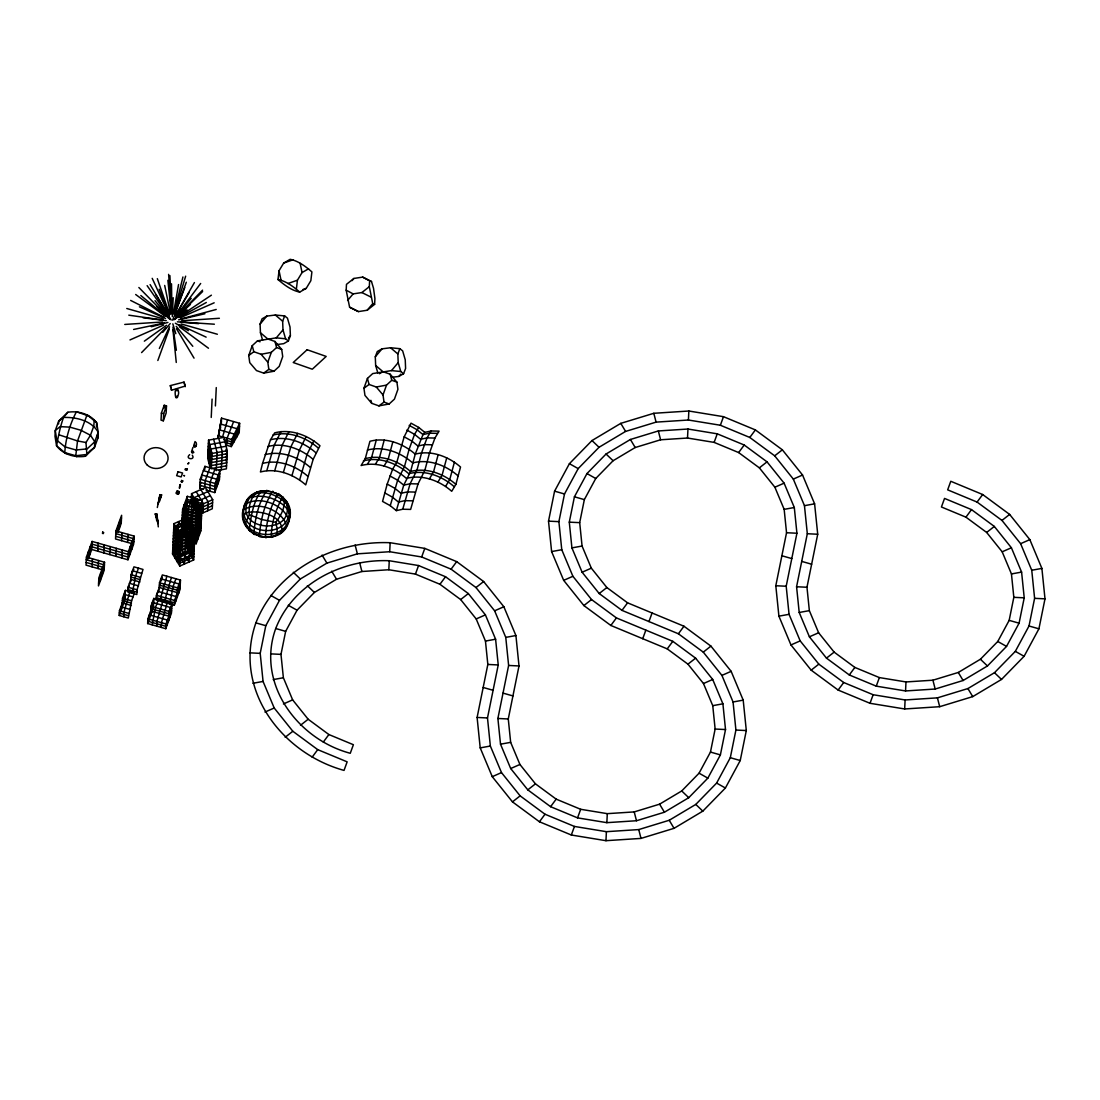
<?xml version="1.0" encoding="UTF-8"?>
<svg xmlns="http://www.w3.org/2000/svg" width="1100" height="1100" viewBox="0 0 1100 1100"><rect width="100%" height="100%" fill="white"/><g stroke="black" fill="none" stroke-linecap="round" stroke-linejoin="round"><path stroke-width="1.5" d="M180.4 484.536L179.479 488.331L179.492 486.874M58.589 423.899L58.726 421.039L67.884 412.239C78.334 410.575 90.145 414.067 96.649 422.703L98.216 432.259L97.941 437.993L94.49 447.48L85.319 456.28C74.869 457.93 63.071 454.451 56.554 445.816L55 436.26L55.275 430.526L58.726 421.039L63.498 417.45L67.884 412.239M92.111 541.434L91.726 549.477L127.971 559.776L128.356 551.732L92.111 541.434L86.419 557.081L86.034 565.125L102.644 569.855M88.055 557.232L88.316 551.87M89.829 554.689L90.214 546.645M96.456 426.869L96.649 422.703L87.065 414.769L77.536 440.949L75.763 455.744L76.794 456.775M92.07 566.844L92.455 558.8M97.776 551.196L98.147 543.152M98.12 568.562L98.491 560.519M100.361 580.717L100.746 572.674M103.593 532.428L102.479 533.445L102.685 532.166L103.221 533.184M102.259 575.493L102.644 567.449M103.812 552.915L104.184 544.871M104.541 562.237L104.156 570.281L98.464 585.929L98.849 577.885L104.541 562.237L86.419 557.081M109.849 554.62L110.234 546.59M117.92 532.455L121.234 523.325L121.619 515.281L115.926 530.929L115.541 538.973L132.151 543.689M115.885 556.339L116.27 548.295M117.824 525.717L117.562 531.08L121.358 520.644M119.336 528.536L119.721 520.493M121.578 540.691L121.963 532.648M122.086 607.654L122.54 598.194L125.386 590.37L134.447 592.941L131.601 600.765L128.301 618.049L119.24 615.477L119.46 610.748L125.152 595.1M121.935 558.058L122.306 550.014M120.67 611.572L120.89 606.829L129.951 609.414M123.516 603.735L123.956 594.275L133.017 596.86M123.777 616.77L123.998 612.04L129.91 591.649M125.386 590.37L124.933 599.83L119.24 615.477M127.627 542.41L127.999 534.366M139.92 581.982L130.859 579.411L128.012 587.235L127.792 591.965L136.854 594.536L137.074 589.806L143 569.429L133.939 566.844L131.093 574.681L130.749 581.776M129.869 554.565L130.254 546.521M131.766 549.34L132.151 541.296M115.926 530.929L134.049 536.085L133.664 544.129L127.971 559.776M132.33 593.244L135.616 575.96L138.463 568.136M150.494 615.725L150.934 606.265L153.78 598.441L171.903 603.584L171.463 613.044L165.77 628.705L147.647 623.549L147.868 618.819L153.56 603.171M149.064 619.644L149.297 614.914L167.42 620.056L167.186 624.786M151.924 611.806L152.364 602.346L170.486 607.502L170.032 616.962M161.384 413.078L161.04 420.172L163.309 420.819L166.155 412.995L166.485 405.9L164.23 405.254L161.384 413.078L163.639 413.724L163.309 420.819M152.171 624.841L155.471 607.558L158.317 599.72M153.78 598.441L153.34 607.901L147.647 623.549M164.093 408.086L164.23 405.254M160.215 584.87L156.42 595.306L156.2 600.036L174.322 605.179L180.015 589.531L180.469 580.071L162.346 574.929L159.5 582.752L159.266 587.482L177.389 592.625M156.709 626.12L156.929 621.39L162.841 601.013M172.301 316.635L173.195 297.715M160.738 601.329L160.958 596.599L166.87 576.207M162.113 579.659L162.222 577.294L160.806 581.199L160.916 578.834L179.039 583.99L178.599 593.45M161.233 627.413L161.466 622.683L167.379 602.305M165.261 602.607L165.481 597.877L171.407 577.5M175.642 397.031C172.961 383.763 182.435 389.868 176.811 397.884C174.199 397.897 177.018 394.776 177.554 397.114M165.77 628.705L165.99 623.975L171.683 608.314M168.616 620.881L169.056 611.421L171.903 603.584M169.799 603.9L173.085 586.616L175.931 578.779M172.521 553.933L173.951 523.655L187.853 517.536L195.099 529.664L193.669 559.941L179.781 566.074L172.521 553.933L186.423 547.814L187.853 517.536M176.468 493.79L176.509 492.8L178.447 493.35L178.393 494.34L176.66 493.254M177.072 492.126C176.907 489.61 181.555 492.704 176.756 491.356M178.489 492.154L177.499 491.521M178.571 491.92L178.516 492.951L178.035 491.769M179.053 491.686L178.393 494.34M174.322 605.179L174.542 600.449L180.235 584.801M177.155 551.898L178.585 521.62L185.831 533.748L184.401 564.025L172.961 544.857L186.849 538.725L194.095 550.866L180.208 556.985M180.331 485.966L180.317 484.564M175.752 601.274L175.972 596.544L157.85 591.388L156.31 597.671L174.433 602.814L180.125 587.166M181.404 481.759L181.72 480.507L181.404 481.759L182.614 480.755L181.61 481.47M181.665 481.319L181.72 480.507M177.169 597.355L177.609 587.895L180.469 580.071M179.781 566.074L182.614 509.245L187.316 496.334L202.262 500.582L200.833 530.846L196.144 543.757L181.184 539.509L185.886 526.598L187.316 496.334M191.565 493.666L191.139 502.755L198.399 514.882L212.286 508.764L212.712 499.675L205.466 487.547L191.565 493.666L198.825 505.808L198.399 514.882M190.465 531.712L189.035 561.99L181.789 549.849L183.219 519.571L194.673 538.752L180.771 544.871L173.525 532.744L187.413 526.611M193.559 506.797L193.985 497.723L207.886 491.59M195.979 510.84L196.405 501.765L210.292 495.632M196.144 543.757L197.56 513.494L202.262 500.582M203.541 489.39L199.801 488.331L200.228 479.256L204.93 466.345L219.876 470.594L219.45 479.669L214.761 492.58L206.03 490.105M201.657 477.978L201.795 474.953L216.755 479.201L216.315 488.276M204.792 469.37L204.93 466.345M203.019 512.848L203.459 503.759L196.199 491.631M204.93 486.723L205.219 480.672L209.907 467.761M218.762 470.236L226.407 468.848L227.26 450.684L223.864 437.374L208.56 440.151L207.708 458.315L209.976 467.184L210.829 449.02L226.133 446.243M208.849 462.743L209.701 444.579L224.991 441.801M211.228 417.45L212.094 399.094M207.653 510.799L208.079 501.724L200.833 489.582M209.77 491.164L210.196 482.089L214.899 469.178M226.559 465.809L211.255 468.586L211.97 453.461L208.56 440.151M215.407 405.941L216.274 387.585M214.761 492.58L215.188 483.505L219.876 470.594M216.219 470.69L217.071 452.526L213.661 439.216M233.613 421.575L227.109 438.199L226.779 445.294L231.303 446.586L239.209 432.754L239.649 423.294L221.54 418.151L217.938 437.993L221.389 421.3M217.883 483.973L218.309 474.897L203.363 470.649M221.238 424.449L221.54 418.151M221.306 469.769L222.173 451.605L218.762 438.295M231.303 446.586L231.646 439.491L239.649 423.294M233.942 441.98L234.314 434.087L219.216 429.797L218.969 435.05L219.532 432.41M236.569 437.374L236.981 428.697L220.371 423.967L220.096 429.756L220.674 427.103M346.184 290.194L346.472 284.35L353.897 278.451L362.656 277.104L371.498 281.504L373.505 288.2L374.908 298.499L374.619 304.343L367.194 310.241L358.435 311.589L349.594 307.189L346.184 290.194L353.127 293.893L361.886 292.559L369.311 286.66L369.614 280.803L362.656 277.104M388.822 569.745L389.263 560.739L418.564 565.538L445.527 576.73L468.325 593.56L485.402 614.873L495.605 639.224L498.231 664.95L487.493 717.956L490.353 746.034L501.49 772.599L520.135 795.864L545.009 814.234L574.447 826.444L606.402 831.683L638.743 829.579L669.226 820.27L695.791 804.416L716.622 783.076L730.304 757.707L735.914 730.043L733.054 701.979L721.916 675.4L703.271 652.135L678.398 633.779L621.995 610.376L599.197 593.546L582.12 572.234L571.918 547.882L569.291 522.156L574.42 496.801L586.974 473.564L606.059 454.011L630.41 439.478L658.336 430.953L687.967 429.027L717.255 433.826L744.219 445.019L767.03 461.849L784.107 483.161L794.31 507.513L796.923 533.239L786.197 586.245L789.058 614.322L800.181 640.888L818.826 664.152L843.714 682.509L873.139 694.732L905.107 699.957L937.434 697.854L967.918 688.559L994.482 672.705L1015.327 651.365L1029.009 625.996L1034.605 598.331L1031.745 570.254L1020.621 543.689L1001.976 520.424L977.089 502.067L947.664 489.844L950.785 481.277L982.671 494.519L1009.635 514.415L1029.834 539.619L1041.892 568.411L1045 598.84L1038.923 628.815L1024.1 656.301L1001.523 679.429L972.73 696.616L939.689 706.695L904.668 708.964L870.018 703.299L838.131 690.058L811.168 670.161L790.969 644.957L778.91 616.165L775.803 585.736L786.541 532.73L784.162 509.355L774.881 487.217L759.357 467.857L738.65 452.567L714.134 442.393L687.514 438.034L660.605 439.78L635.209 447.521L613.099 460.735L595.746 478.5L584.348 499.62L579.686 522.651L582.065 546.04L591.332 568.164L606.856 587.538L627.577 602.827L683.966 626.23L710.93 646.126L731.143 671.33L743.201 700.136L746.309 730.551L740.231 760.526L725.395 788.013L702.817 811.14L674.039 828.327L640.998 838.406L605.962 840.689L571.326 835.01L539.44 821.769L512.476 801.872L492.264 776.669L480.205 747.876L477.111 717.447L487.836 664.441L485.457 641.066L476.19 618.942L460.666 599.569L439.945 584.279L415.442 574.104L388.822 569.745L361.9 571.505L336.518 579.246L314.394 592.446L297.041 610.211L285.656 631.345L280.981 654.376L283.374 677.751L292.641 699.875L308.165 719.249L328.886 734.539L353.389 744.714L350.268 753.28C297.413 739.241 255.929 683.306 275.729 628.513C293.246 583.426 342.485 558.731 389.263 560.739M389.703 551.732L390.156 542.726L424.793 548.391L456.679 561.632L483.643 581.529L503.855 606.746L515.914 635.539L519.007 665.954L508.269 718.974L510.661 742.349L519.929 764.473L535.452 783.846L556.174 799.136L580.676 809.298L607.296 813.656L634.219 811.91L659.601 804.169L681.725 790.955L699.064 773.19L710.463 752.07L715.138 729.039L712.745 705.664L703.477 683.526L687.954 664.166L667.232 648.876L610.844 625.46L583.88 605.564L563.681 580.36L551.609 551.567L548.515 521.139L554.579 491.164L569.415 463.678L591.993 440.55L620.785 423.362L653.812 413.297L688.848 411.015L723.484 416.68L755.384 429.921L782.348 449.817L802.546 475.021L814.605 503.828L817.713 534.243L806.974 587.249L809.352 610.638L818.62 632.761L834.144 652.121L854.865 667.425L879.367 677.586L905.987 681.945L932.91 680.199L958.293 672.457L980.416 659.244L997.769 641.479L1009.168 620.359L1013.829 597.327L1011.45 573.939L1002.183 551.815L986.659 532.455L965.938 517.165L941.435 506.99L944.543 498.424L971.506 509.616L994.317 526.433L1011.395 547.759L1021.598 572.096L1024.224 597.822L1019.081 623.178L1006.541 646.415L987.456 665.967L963.105 680.501L935.179 689.026L905.548 690.951L876.26 686.152L849.296 674.96L826.485 658.144L809.407 636.817L799.205 612.48L796.579 586.754L807.317 533.734L804.457 505.67L793.32 479.091L774.689 455.826L749.801 437.47L720.376 425.246L688.408 420.021L656.081 422.125L625.598 431.42L599.033 447.274L578.188 468.614L564.506 493.982L558.896 521.648L561.77 549.725L572.894 576.29L591.539 599.555L616.426 617.911L672.815 641.327L695.612 658.158L712.704 679.47L722.906 703.821L725.519 729.548L720.39 754.889L707.85 778.14L688.751 797.692L664.414 812.226L636.474 820.737L606.856 822.662L577.555 817.878L550.591 806.685L527.794 789.855L510.703 768.543L500.514 744.191L497.888 718.465L508.626 665.459L505.766 637.381L494.629 610.803L475.984 587.551L451.096 569.181L421.671 556.971L389.703 551.732L357.376 553.836L326.893 563.131L300.327 578.999L279.496 600.339L265.801 625.694L260.205 653.359L263.065 681.436L274.202 708.001L292.834 731.266L317.721 749.636L347.146 761.846L344.039 770.412C280.899 752.909 232.87 688.724 255.887 622.875C276.609 569.553 334.826 540.361 390.156 542.726M605.962 840.689L606.402 831.683M606.856 822.662L607.296 813.656M687.514 438.034L687.967 429.027M688.408 420.021L688.848 411.015M904.668 708.964L905.107 699.957M905.548 690.951L905.987 681.945M66.151 453.75L56.554 445.816C58.355 436.301 60.156 426.841 63.498 417.45C76.161 417.051 91.493 420.489 98.216 432.259L94.765 441.746L94.49 447.48L89.719 451.069L85.319 456.28M94.256 419.732L93.802 426.058L90.461 435.243L85.979 442.516L86.873 454.438L75.763 455.744L64.776 452.623C65.642 438.446 69.864 424.311 76.422 411.744L88.44 415.896M170.266 385.674L171.476 390.211L185.226 386.059L184.03 382.099L170.321 385.605L171.05 387.365M171.531 390.143L171.449 389.098M277.984 279.51L279.056 270.71L283.676 263.065L290.18 259.311C298.389 260.947 305.663 266.475 311.905 271.893L310.846 280.692L306.226 288.351L299.709 292.091C291.5 290.455 284.226 284.928 277.984 279.51C286.192 281.132 293.48 286.674 299.709 292.091M296.381 288.998L297.44 280.197L302.06 272.553L308.577 268.812M179.548 486.86L180.304 484.605L179.699 486.255M173.374 314.009L178.558 284.543M157.328 507.513L159.912 494.697L161.892 494.986M177.884 390.019L176.894 390.803L175.986 389.936M191.551 451.825L192.321 453.131L193.806 452.471L193.036 451.165L191.551 451.825L192.899 447.411M193.683 445.954C194.934 450.01 198.481 443.286 195.03 441.554L193.683 445.954L194.26 445.362M243.732 507.609C233.901 536.388 282.397 550.357 289.039 520.493C298.87 491.714 250.36 477.744 243.732 507.609L245.685 503.979M288.118 523.339L290.111 515.212L288.942 506.921C280.486 494.533 257.757 485.925 247.197 500.06L246.345 502.769M176.344 493.034L176.756 491.274L178.86 491.947L178.461 493.639L176.371 493.006M174.24 312.496L182.93 276.98M262.543 463.43L260.425 471.996C276.334 467.734 293.728 474.265 305.731 484.88L313.129 459.401L319.962 445.748C307.959 435.132 290.579 428.601 274.656 432.877L270.504 439.78L262.543 463.43C278.451 459.168 295.831 465.699 307.849 476.314M266.819 470.594L274.216 445.129L281.05 431.475M274.711 470.786L282.109 445.308L288.942 431.654M283.36 472.533L290.757 447.054L297.591 433.4M291.94 475.681L299.337 450.203L306.171 436.549M299.64 479.93L307.038 454.451L313.871 440.797M365.269 458.631L369.93 441.293C385.839 437.016 403.219 443.547 415.236 454.163C431.145 449.886 448.525 456.431 460.529 467.033L455.881 484.371L451.715 491.288C439.697 480.672 422.317 474.141 406.409 478.418C394.391 467.803 377.011 461.271 361.103 465.534L365.269 458.631C381.178 454.355 398.558 460.886 410.575 471.501C426.484 467.225 443.864 473.77 455.881 484.371M424.806 432.369L418.715 427.419L411.015 423.17L404.181 436.824L396.784 462.303L392.618 469.205L387.2 484.096L382.553 501.421L390.252 505.684L396.344 510.634L402.737 509.231L410.63 509.41L418.027 483.931L424.861 470.277L429.509 452.939L434.926 438.061L439.092 431.145L431.2 430.966L424.806 432.369L422.991 434.582L415.236 454.163L410.575 471.501L403.741 485.155L396.344 510.634M390.252 505.684L397.65 480.205L404.484 466.551L409.145 449.212L414.549 434.335L418.715 427.419M402.737 509.231L410.121 483.752L416.969 470.099L421.616 452.76L427.034 437.882L431.2 430.966M288.668 512.944L289.561 509.85L286.907 502.054C279.73 493.68 267.864 488.455 256.836 492.099L251.02 496.155M376.324 439.89L371.663 457.215L367.496 464.131M384.216 440.069L379.555 457.408L375.389 464.31M392.851 441.815L388.204 459.154L384.038 466.056M438.158 454.685L433.51 472.024L429.344 478.94M446.737 457.834L442.09 475.172L437.924 482.089M454.438 462.082L449.79 479.421L445.624 486.337M222.585 436.92L227.576 419.87M174.79 312.331L185.653 276.169M260.439 332.736L267.74 338.938L274.959 341.481L281.71 349.415L282.714 356.565L279.221 366.396L273.955 371.236L263.711 373.12L256.493 370.59L249.741 362.656L248.738 355.506L252.23 345.675L257.496 340.835L276.279 337.865L285.574 338.786L288.379 340.986L290.386 335.692L290.029 327.044L287.444 318.134L284.653 315.934L275.344 315.012L266.805 316.099L262.089 318.794L260.095 324.074L260.439 332.736L262.597 340.147M263.711 373.12L268.812 369.353L267.822 362.203L271.315 352.371L276.567 347.531L274.959 341.481M375.65 365.475L382.951 371.69L390.17 374.22L396.921 382.154L397.925 389.304L394.433 399.135L389.166 403.975L378.922 405.873L371.704 403.329L364.953 395.395L363.949 388.245L367.441 378.414L372.707 373.574L391.49 370.604L400.785 371.525L403.59 373.725L405.598 368.445L405.24 359.783L402.655 350.886L399.85 348.673L390.555 347.751L382.016 348.837L377.3 351.532L375.293 356.812L375.65 365.475L377.809 372.9M378.922 405.873L384.024 402.091L383.02 394.941L386.513 385.11L391.779 380.27L390.17 374.22M157.836 360.498L169.235 329.189M174.928 313.541L186.312 282.246M87.106 559.845L91.85 546.796L128.095 557.095L133.787 541.447M88.412 558.607L91.726 549.477M102.685 532.166L103.317 533.335M103.194 533.651L103.579 532.895M98.711 580.566L104.404 564.919L86.295 559.763L91.988 544.115L128.219 554.414L133.925 538.766L115.802 533.61L121.495 517.962M98.588 583.248L104.28 567.6M163.639 413.724L166.485 405.9M128.356 551.732L134.049 536.085M125.262 592.735L122.416 600.559L131.478 603.13M132.88 571.821L133.829 569.209M125.042 597.465L119.35 613.112L128.411 615.684M129.333 585.681L127.902 589.6L136.964 592.171M182.614 480.755L182.229 481.993L182.6 481.236M178.475 492.374L179.204 491.576M153.67 600.806L150.824 608.63L168.946 613.786L171.792 605.949M153.45 605.536L147.757 621.184L165.88 626.34L171.572 610.679M158.208 592.446L159.156 589.848M200.998 482.433L199.952 485.306L214.899 489.555L219.601 476.644M199.801 488.331L200.846 485.471M219.739 473.619L215.036 486.53L200.09 482.281M180.345 582.436L177.499 590.26L159.376 585.118M415.442 574.104L418.564 565.538M421.671 556.971L424.793 548.391M571.326 835.01L574.447 826.444M577.555 817.878L580.676 809.298M642.73 638.701L645.851 630.135M648.959 621.569L652.08 612.989M714.134 442.393L717.255 433.826M720.376 425.246L723.484 416.68M870.018 703.299L873.139 694.732M876.26 686.152L879.367 677.586M174.611 314.614L184.772 287.567M285.574 338.786L282.989 329.876L282.645 321.228L284.653 315.934M400.785 371.525L398.2 362.615L397.842 353.966L399.85 348.673M172.604 320.141L174.708 315.232M159.349 348.466L169.537 326.782M239.511 426.456L231.536 441.856L223.974 439.711M239.36 429.605L231.413 444.221L226.889 442.929M176.55 313.61L194.425 282.562M175.505 315.576L189.214 292.407M312.139 757.185L317.721 749.636M323.304 742.088L328.886 734.539M439.945 584.279L445.527 576.73M451.096 569.181L456.679 561.632M610.844 625.46L616.426 617.911M621.995 610.376L627.577 602.827M738.65 452.567L744.219 445.019M749.801 437.47L755.384 429.921M539.44 821.769L545.009 814.234M550.591 806.685L556.174 799.136M667.232 648.876L672.815 641.327M678.398 633.779L683.966 626.23M838.131 690.058L843.714 682.509M849.296 674.96L854.865 667.425M965.938 517.165L971.506 509.616M977.089 502.067L982.671 494.519M177.801 313.789L200.667 283.47M257.661 492.03C250.456 496.897 248.449 506.632 249.384 514.814L245.327 523.339L245.864 526.048L248.738 528.577M283.869 500.335L282.659 496.76C276.265 508.874 270.944 523.229 271.384 537.391L276.884 534.861L277.159 528.852L275.756 522.308C280.706 515.928 285.299 507.87 284.034 499.524M175.904 316.759L191.208 298.334M260.095 324.074L266.805 316.099M276.279 337.865L282.989 329.876M288.461 337.975L290.386 335.692M352.055 280.651L353.897 278.451M347.586 300.493L353.127 293.893M367.194 310.241L372.735 303.641L369.311 286.66M375.293 356.812L382.016 348.837M391.49 370.604L398.2 362.615M391.765 377.328L398.874 376.42L400.799 374.138M162.8 332.31L170.225 323.551M184.03 382.099L185.185 386.705M245.685 523.93L243.815 521.18L242.66 512.902L244.654 504.776C258.486 494.835 284.171 504.336 289.039 520.493L285.56 528.041L279.881 533.651L276.98 534.765M141.584 352.591L165.976 327.607M178.173 315.123L202.565 290.153M178.186 315.397L202.634 291.514M175.752 317.982L190.438 304.439M173.965 319.811L181.514 313.596M285.175 737.275L292.834 731.266M300.506 725.258L308.165 719.249M460.666 599.569L468.325 593.56M475.984 587.551L483.643 581.529M583.88 605.564L591.539 599.555M599.197 593.546L606.856 587.538M759.357 467.857L767.03 461.849M774.689 455.826L782.348 449.817M512.476 801.872L520.135 795.864M527.794 789.855L535.452 783.846M687.954 664.166L695.612 658.158M703.271 652.135L710.93 646.126M811.168 670.161L818.826 664.152M826.485 658.144L834.144 652.121M986.659 532.455L994.317 526.433M1001.976 520.424L1009.635 514.415M175.065 319.055L187.041 309.801M248.738 355.506L253.839 351.725L261.071 354.269L271.315 352.371M363.949 388.245L369.05 384.464L376.269 387.007L386.513 385.11M144.334 341.165L166.526 325.325M179.946 316.126L211.393 295.171M250.91 530.832L250.113 531.355L249.274 530.31C250.869 517.027 253.083 501.669 261.387 490.71L261.47 491.535M266.887 537.185L265.911 537.817L265.361 536.951C266.53 522.087 270.091 505.918 278.369 493.57L283.484 497.791M189.64 454.644C184.278 459.181 195.91 460.639 192.308 455.207M288.379 340.986L283.676 343.681L276.554 344.575M379.418 373.711L382.951 371.69M398.874 376.42L403.59 373.725M178.929 317.584L206.319 302.472M129.979 339.928L163.653 325.077M180.496 317.653L214.17 302.803M198.825 505.808L212.712 499.675M212.575 502.714L198.674 508.832L191.428 496.705M212.424 505.739L198.536 511.857L191.29 499.73M195.099 529.664L181.197 535.796L173.951 523.655M264.976 712.071L274.202 708.001M283.415 703.945L292.641 699.875M476.19 618.942L485.402 614.873M494.629 610.803L503.855 606.746M563.681 580.36L572.894 576.29M582.12 572.234L591.332 568.164M774.881 487.217L784.107 483.161M793.32 479.091L802.546 475.021M492.264 776.669L501.49 772.599M510.703 768.543L519.929 764.473M703.477 683.526L712.704 679.47M721.916 675.4L731.143 671.33M790.969 644.957L800.181 640.888M809.407 636.817L818.62 632.761M1002.183 551.815L1011.395 547.759M1020.621 543.689L1029.834 539.619M280.885 531.08L283.264 530.173M283.676 263.065L293.178 259.738M287.939 283.525L297.44 280.197M303.05 289.451L306.226 288.351M255.887 493.24L260.081 491.961M180.895 318.986L216.205 309.471M151.305 326.728L167.929 322.438M178.64 319.839L204.903 313.748M272.855 435.091C288.764 430.815 306.144 437.346 318.161 447.961M270.504 439.78C286.413 435.518 303.793 442.049 315.796 452.664M267.822 446.531C283.731 442.255 301.111 448.786 313.129 459.401M265.086 454.671C280.995 450.395 298.375 456.926 310.393 467.541M367.386 450.051C383.295 445.789 400.675 452.32 412.679 462.935C428.601 458.659 445.981 465.204 457.985 475.805M363.454 460.845C379.362 456.569 396.756 463.1 408.76 473.715C424.669 469.439 442.049 475.984 454.066 486.585M133.609 329.464L164.381 322.988M211.97 453.461L227.26 450.684M551.609 551.567L561.77 549.725M571.918 547.882L582.065 546.04M784.162 509.355L794.31 507.513M804.457 505.67L814.605 503.828M252.917 683.279L263.065 681.436M273.212 679.594L283.374 677.751M485.457 641.066L495.605 639.224M505.766 637.381L515.914 635.539M778.91 616.165L789.058 614.322M799.205 612.48L809.352 610.638M1011.45 573.939L1021.598 572.096M1031.745 570.254L1041.892 568.411M480.205 747.876L490.353 746.034M500.514 744.191L510.661 742.349M712.745 705.664L722.906 703.821M733.054 701.979L743.201 700.136M124.767 324.445L162.621 321.984M181.541 320.76L219.381 318.285M154.976 513.961L156.942 513.865L158.29 526.873M437.277 433.359L429.385 433.18L422.991 434.582L416.9 429.632L409.2 425.384M434.926 438.061L427.034 437.882L420.64 439.285L414.549 434.335L406.849 430.086M432.259 444.799L424.366 444.62L417.973 446.022L411.881 441.072L404.181 436.824M418.027 483.931L410.121 483.752L403.741 485.155L397.65 480.205L389.95 475.956M415.277 492.071L407.385 491.893L400.991 493.295L394.9 488.345L387.2 484.096M412.734 500.844L404.841 500.651L398.447 502.067L392.356 497.104L384.656 492.855M548.515 521.139L558.896 521.648M569.291 522.156L579.686 522.651M786.541 532.73L796.923 533.239M807.317 533.734L817.713 534.243M775.803 585.736L786.197 586.245M796.579 586.754L806.974 587.249M1013.829 597.327L1024.224 597.822M1034.605 598.331L1045 598.84M249.81 652.85L260.205 653.359M270.6 653.868L280.981 654.376M487.836 664.441L498.231 664.95M508.626 665.459L519.007 665.954M477.111 717.447L487.493 717.956M497.888 718.465L508.269 718.974M715.138 729.039L725.519 729.548M735.914 730.043L746.309 730.551M180.538 321.942L214.363 324.211M177.389 321.819L198.605 323.647M275.756 522.308L261.745 519.53L249.384 514.814M143.096 317.776L166.279 320.65M128.796 315.164L163.419 320.127M263.918 536.717L259.944 536.91L259.366 536.016C260.604 520.685 264.179 503.91 272.827 491.191L273.405 492.099M85.979 442.516L77.536 440.949L59.606 435.022M126.775 308.495L163.02 318.794M181.143 323.95L217.374 334.249M554.579 491.164L564.506 493.982M574.42 496.801L584.348 499.62M781.88 555.761L791.794 558.58M801.721 561.399L811.635 564.217M1009.168 620.359L1019.081 623.178M1029.009 625.996L1038.923 628.815M218.048 435.627L231.646 439.491M200.228 479.256L215.188 483.505M181.692 480.837L182.421 481.044M181.431 481.277L182.394 481.525M177.458 491.783L178.613 492.112M182.614 509.245L197.56 513.494M185.886 526.598L200.833 530.846M102.671 532.51L103.386 532.716M115.665 536.291L132.275 541.021M141.57 573.334L132.509 570.763L130.983 577.046L140.044 579.618M131.093 574.681L140.154 577.252M159.5 582.752L177.609 587.895M86.157 562.444L102.767 567.174M129.442 583.316L138.504 585.888M255.887 622.875L265.801 625.694M275.729 628.513L285.656 631.345M483.175 687.473L493.103 690.291M503.016 693.11L512.944 695.929M710.463 752.07L720.39 754.889M730.304 757.707L740.231 760.526M128.012 587.235L137.074 589.806M156.42 595.306L174.542 600.449M122.54 598.194L131.601 600.765M150.934 606.265L169.056 611.421M122.306 602.924L131.368 605.495M150.714 610.995L168.836 616.151M119.46 610.748L128.521 613.319M147.868 618.819L165.99 623.975M391.779 380.27L396.921 382.154M276.567 347.531L281.71 349.415M257.496 340.835L260.067 341.784M384.024 402.091L389.166 403.975M268.812 369.353L273.955 371.236M369.614 280.803L371.498 281.504M372.735 303.641L374.619 304.343M349.594 307.189L358.435 311.589M195.167 445.294L195.965 446.064M259.559 535.659L255.365 533.913L254.389 534.545L249.274 530.31M274.78 492.676L278.933 494.422M188.072 463.911L188.925 462.77L187.866 463.705M139.411 306.817L165.55 318.464M178.887 324.528L206.14 337.136M361.886 292.559L370.728 296.945M130.653 300.424L163.79 317.185M997.769 641.479L1006.541 646.415M1015.327 651.365L1024.1 656.301M569.415 463.678L578.188 468.614M586.974 473.564L595.746 478.5M699.064 773.19L707.85 778.14M716.622 783.076L725.395 788.013M270.71 595.389L279.496 600.339M288.269 605.275L297.041 610.211M175.34 323.221L188.403 330.646M135.671 294.498L164.794 315.989M179.355 326.741L208.491 348.232M185.35 469.796C188.114 469.92 184.69 467.596 185.226 469.631M140.828 295.543L165.825 316.209M390.555 347.751L397.842 353.966M275.344 315.012L282.645 321.228M161.439 311.465L169.95 319.385M980.416 659.244L987.456 665.967M994.482 672.705L1001.523 679.429M591.993 440.55L599.033 447.274M606.059 454.011L613.099 460.735M681.725 790.955L688.751 797.692M695.791 804.416L702.817 811.14M293.301 572.275L300.327 578.999M307.368 585.723L314.394 592.446M156.998 306.625L169.056 318.423M138.861 287.499L165.44 314.6M376.269 387.007L383.02 394.941M261.071 354.269L267.822 362.203M176.22 326.356L192.803 346.294M155.004 300.699L168.657 317.24M187.316 469.109C187.289 472.065 184.731 468.009 187.357 469.164M147.125 285.643L167.09 314.229M167.654 314.49L171.188 319.99M267.396 491.15L266.846 490.297C258.445 502.576 255.008 518.884 253.839 533.679C262.501 538.436 273.776 537.941 281.751 531.96C284.13 515.281 258.706 509.547 246.208 512.834L244.104 515.158L243.21 518.265C248.311 536.47 275.454 540.127 286.426 525.332C281.985 509.63 256.919 500.514 243.581 510.015C243.072 535.975 287.65 538.106 289.465 512.077C281.572 499.551 263.532 492.882 249.508 497.942C229.419 531.987 299.613 537.515 285.423 500.225M155.774 294.594L168.809 316.016M958.293 672.457L963.105 680.501M967.918 688.559L972.73 696.616M620.785 423.362L625.598 431.42M630.41 439.478L635.209 447.521M659.601 804.169L664.414 812.226M669.226 820.27L674.039 828.327M322.08 555.087L326.893 563.131M331.705 571.189L336.518 579.246M150.109 284.597L167.681 314.009M176.468 328.721L194.04 358.146M186.423 547.814L193.669 559.941M152.199 278.341L168.108 312.757M246.235 525.25L247.335 527.89M159.17 289.231L169.496 314.944M157.328 278.644L169.125 312.826M172.824 323.84L175.821 333.685M367.441 378.414L369.05 384.464M370.893 400.304L371.704 403.329M252.23 345.675L253.839 351.725M932.91 680.199L935.179 689.026M937.434 697.854L939.689 706.695M653.812 413.297L656.081 422.125M658.336 430.953L660.605 439.78M634.219 811.91L636.474 820.737M638.743 829.579L640.998 838.406M355.121 545.009L357.376 553.836M359.645 562.664L361.9 571.505M225.981 449.268L227.123 453.709L211.833 456.486L208.423 443.176M226.229 453.777L226.985 456.734L211.681 459.511L208.271 446.201M226.077 456.803L226.834 459.759L211.544 462.536L208.134 449.226M225.94 459.828L226.696 462.784L211.393 465.561L207.996 452.251M207.845 455.29L211.255 468.586M300.135 263.34L302.06 272.553M279.056 270.71L280.981 279.923M164.697 285.45L170.596 314.188M97.419 434.748L97.941 437.993M172.934 327.154L176.371 350.268M167.887 280.294L171.243 313.156M172.92 329.587L176.261 362.45M168.63 274.368L171.394 311.974M169.909 275.605L171.641 312.221M171.504 283.8L171.958 313.857M176.371 527.711L174.941 557.975L188.843 551.856L190.259 521.579L176.371 527.711M178.791 531.754L177.361 562.031L191.249 555.899L192.679 525.621L178.791 531.754M184.181 504.941L182.751 535.205L197.697 539.454L199.127 509.19L184.181 504.941M185.749 500.638L184.319 530.901L199.265 535.15L200.695 504.886L185.749 500.638M187.605 510.661L186.175 540.925L190.864 528.014L192.294 497.75L187.605 510.661M192.583 512.077L191.153 542.341L195.855 529.43L197.285 499.166L192.583 512.077M160.407 494.766L157.974 504.309L161.397 494.918L160.751 498.121L159.266 497.901L160.407 494.766M160.903 494.849L159.61 501.256L158.62 501.105L160.903 494.849M183.796 475.53L184.484 475.723L183.796 475.53M178.049 471.735L176.633 475.654L181.156 476.933L182.586 473.027L178.049 471.735M187.165 499.359L182.476 512.27L197.423 516.519L202.125 503.607L187.165 499.359M187.028 502.384L182.325 515.295L197.285 519.544L201.974 506.632L187.028 502.384M186.89 505.409L182.188 518.32L197.134 522.569L201.836 509.658L186.89 505.409M186.739 508.434L182.05 521.345L196.996 525.594L201.685 512.683L186.739 508.434M186.601 511.459L181.899 524.384L196.845 528.632L201.548 515.707L186.601 511.459M186.45 514.498L181.761 527.409L196.708 531.658L201.41 518.746L186.45 514.498M186.312 517.523L181.61 530.434L196.57 534.683L201.259 521.771L186.312 517.523M186.175 520.548L181.472 533.459L196.419 537.707L201.121 524.796L186.175 520.548M186.024 523.572L181.335 536.484L196.281 540.732L200.984 527.821L186.024 523.572M94.765 441.746L87.134 448.882L76.024 450.01L65.051 446.889L56.815 440.261L55.275 430.526L60.156 426.635L69.877 427.13L80.864 430.251L90.461 435.243L94.765 441.746M307.12 349.731L293.219 362.519L312.304 369.215L326.191 356.428L307.12 349.731M187.701 520.561L173.814 526.694L181.06 538.821L194.947 532.702L187.701 520.561M187.564 523.586L173.662 529.719L180.923 541.846L194.81 535.727L187.564 523.586M187.275 529.65L173.387 535.769L180.634 547.91L194.521 541.777L187.275 529.65M187.137 532.675L173.236 538.794L180.496 550.935L194.384 544.803L187.137 532.675M186.986 535.7L173.099 541.819L180.345 553.96L194.246 547.827L186.986 535.7M186.711 541.75L172.81 547.882L180.056 560.01L193.958 553.891L186.711 541.75M186.56 544.775L172.672 550.908L179.919 563.049L193.806 556.916L186.56 544.775M157.286 517.11L155.815 517.192L155.471 513.947L157.946 523.614L156.447 513.893L157.286 517.11M157.616 520.369L156.64 520.424L155.966 513.92L157.616 520.369M147.208 465.011A12.018 10.422 2.7 0 0 167.53 461.326A12.018 10.422 2.7 0 0 153.45 447.865A12.018 10.422 2.7 0 0 147.208 465.011"/></g></svg>
